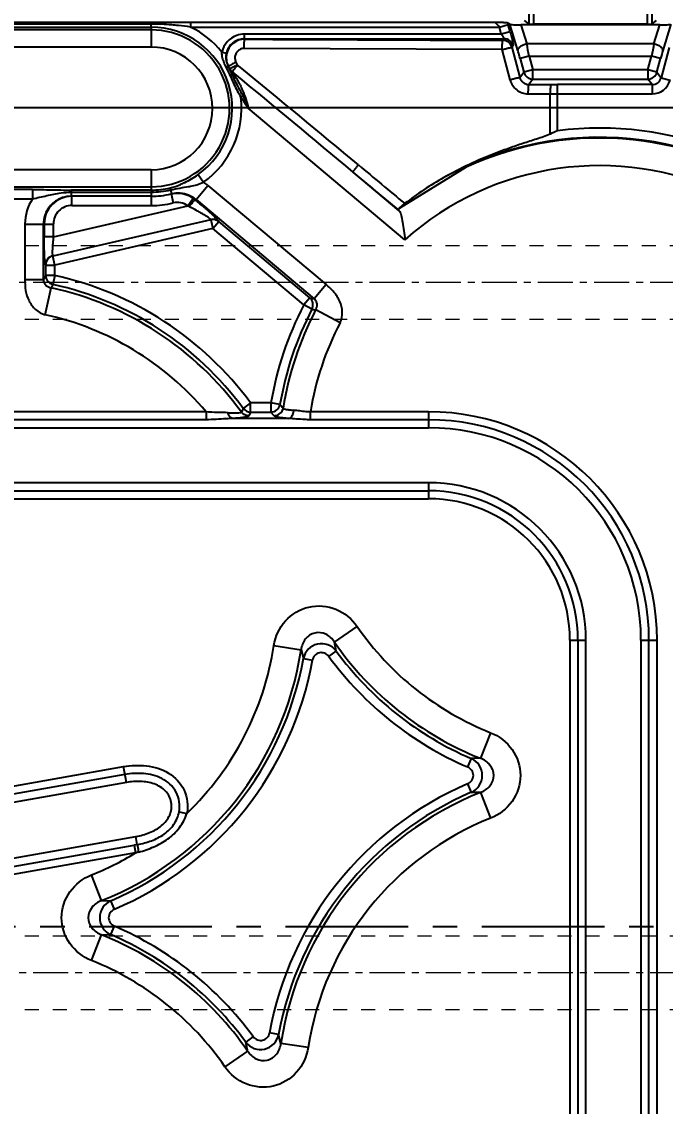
# Model space of a CAD drawing. Header units: millimetres. Extents: x 1727 to 4210, y -6182 to 759.
# Drawn here: x 2601 to 2670.9, y -2727.3 to -2609.5 of the extents above; entities that cross this region are included whole.
import ezdxf

# ---------------------------------------------------------------- set-up
doc = ezdxf.new("R2010")
doc.units = ezdxf.units.MM
doc.header["$LTSCALE"] = 16.335
doc.header["$PDMODE"] = 3
doc.header["$PDSIZE"] = 0.3125
doc.linetypes.add('CENTER', pattern=[0.6, 0.375, -0.075, 0.075, -0.075])
doc.linetypes.add('HIDDEN', pattern=[0.2, 0.1, -0.1])
doc.layers.get('0').update_dxf_attribs({"linetype": 'CONTINUOUS'})
doc.layers.get('Defpoints').update_dxf_attribs({"linetype": 'CONTINUOUS'})
doc.layers.add('cool', color=153, linetype='HIDDEN', lineweight=9)
doc.layers.add('dim', color=82, linetype='CONTINUOUS', lineweight=9)
doc.layers.add('DEFAULT_2', color=8, linetype='HIDDEN')
doc.styles.get("Standard").update_dxf_attribs({"font": 'txt', "width": 0.8})
doc.dimstyles.new('mold', dxfattribs={"dimtxt": 8, "dimasz": 5, "dimexe": 0, "dimexo": 0, "dimgap": 0, "dimtad": 1, "dimzin": 1, "dimtxsty": 'Standard', "dimcen": 0, "dimclrd": 4, "dimclre": 4, "dimclrt": 6, "dimazin": 0, "dimtfac": 1, "dimtofl": 0, "dimtmove": 0, "dimatfit": 3, "dimfxl": 0, "dimarcsym": 0})

# ---------------------------------------------------------------- blocks, each defined once
blk = doc.blocks.new('124')
at = {"layer": 'cool', "ltscale": 0.932966}
for p, q in [((10.14, -1344.71), (401.48, -1344.71)), ((10.14, -1352.71), (401.48, -1352.71))]:
    blk.add_line(p, q, dxfattribs=at)
at = {"layer": 'cool', "color": 1, "linetype": 'CENTER', "ltscale": 0.621977}
blk.add_line((-4.19, -1348.71), (415.81, -1348.71), dxfattribs=at)
blk = doc.blocks.new('*D566')
at = {"layer": 'Defpoints', "color": 0}
for p in [(2562.27, -2707.77), (2766.46, -2707.77), (2778.75, -2707.77)]:
    blk.add_point(p, dxfattribs=at)
at = {"layer": 'dim', "color": 4, "lineweight": -2}
blk.add_line((2766.46, -2707.77), (2789.42, -2707.77), dxfattribs=at)
at = {"layer": 'dim', "color": 6, "insert": (2784.08, -2704.85), "char_height": 5, "attachment_point": 5}
blk.add_mtext('0,00', dxfattribs=at)
blk = doc.blocks.new('*D567')
at = {"layer": 'Defpoints', "color": 0}
for p in [(2719.17, -2697.77), (2778.75, -2697.77), (2562.27, -2707.77)]:
    blk.add_point(p, dxfattribs=at)
at = {"layer": 'dim', "color": 4, "lineweight": -2}
blk.add_line((2719.17, -2697.77), (2792.08, -2697.77), dxfattribs=at)
at = {"layer": 'dim', "color": 6, "insert": (2785.42, -2694.85), "char_height": 5, "attachment_point": 5}
blk.add_mtext('10,00', dxfattribs=at)
blk = doc.blocks.new('*D568')
at = {"layer": 'Defpoints', "color": 0}
for p in [(2719.17, -2653.77), (2778.75, -2653.77), (2562.27, -2707.77)]:
    blk.add_point(p, dxfattribs=at)
at = {"layer": 'dim', "color": 4, "lineweight": -2}
blk.add_line((2719.17, -2653.77), (2794.08, -2653.77), dxfattribs=at)
at = {"layer": 'dim', "color": 6, "insert": (2786.42, -2650.85), "char_height": 5, "attachment_point": 5}
blk.add_mtext('54,00', dxfattribs=at)
blk = doc.blocks.new('*D569')
at = {"layer": 'Defpoints', "color": 0}
for p in [(2740.93, -2637.77), (2778.75, -2637.77), (2562.27, -2707.77)]:
    blk.add_point(p, dxfattribs=at)
at = {"layer": 'dim', "color": 4, "lineweight": -2}
blk.add_line((2740.93, -2637.77), (2793.42, -2637.77), dxfattribs=at)
at = {"layer": 'dim', "color": 6, "insert": (2786.08, -2634.85), "char_height": 5, "attachment_point": 5}
blk.add_mtext('70,00', dxfattribs=at)
blk = doc.blocks.new('*D570')
at = {"layer": 'Defpoints', "color": 0}
for p in [(2565.57, -2618.77), (2778.75, -2618.77), (2562.27, -2707.77)]:
    blk.add_point(p, dxfattribs=at)
at = {"layer": 'dim', "color": 4, "lineweight": -2}
blk.add_line((2565.57, -2618.77), (2794.08, -2618.77), dxfattribs=at)
at = {"layer": 'dim', "color": 6, "insert": (2786.42, -2615.85), "char_height": 5, "attachment_point": 5}
blk.add_mtext('89,00', dxfattribs=at)
blk = doc.blocks.new('*D571')
at = {"layer": 'Defpoints', "color": 0}
for p in [(2566.67, -2599.77), (2778.75, -2599.77), (2562.27, -2707.77)]:
    blk.add_point(p, dxfattribs=at)
at = {"layer": 'dim', "color": 4, "lineweight": -2}
blk.add_line((2566.67, -2599.77), (2796.08, -2599.77), dxfattribs=at)
at = {"layer": 'dim', "color": 6, "insert": (2787.42, -2596.85), "char_height": 5, "attachment_point": 5}
blk.add_mtext('108,00', dxfattribs=at)
blk = doc.blocks.new('*D572')
at = {"layer": 'Defpoints', "color": 0}
for p in [(2704.67, -2608.77), (2778.75, -2608.77), (2562.27, -2707.77)]:
    blk.add_point(p, dxfattribs=at)
at = {"layer": 'dim', "color": 4, "lineweight": -2}
blk.add_line((2704.67, -2608.77), (2794.08, -2608.77), dxfattribs=at)
at = {"layer": 'dim', "color": 6, "insert": (2786.42, -2605.85), "char_height": 5, "attachment_point": 5}
blk.add_mtext('99,00', dxfattribs=at)
blk = doc.blocks.new('*D573')
at = {"layer": 'Defpoints', "color": 0}
for p in [(2741.07, -2557.77), (2778.75, -2557.77), (2562.27, -2707.77)]:
    blk.add_point(p, dxfattribs=at)
at = {"layer": 'dim', "color": 4, "lineweight": -2}
blk.add_line((2741.07, -2557.77), (2796.08, -2557.77), dxfattribs=at)
at = {"layer": 'dim', "color": 6, "insert": (2787.42, -2554.85), "char_height": 5, "attachment_point": 5}
blk.add_mtext('150,00', dxfattribs=at)
blk = doc.blocks.new('*D574')
at = {"layer": 'Defpoints', "color": 0}
for p in [(2721.39, -2582.77), (2778.75, -2582.77), (2562.27, -2707.77)]:
    blk.add_point(p, dxfattribs=at)
at = {"layer": 'dim', "color": 4, "lineweight": -2}
blk.add_line((2721.39, -2582.77), (2796.75, -2582.77), dxfattribs=at)
at = {"layer": 'dim', "color": 6, "insert": (2787.75, -2579.85), "char_height": 5, "attachment_point": 5}
blk.add_mtext('125,00', dxfattribs=at)
blk = doc.blocks.new('*D577')
at = {"layer": 'Defpoints', "color": 0}
for p in [(2630.27, -2525.66), (2630.27, -2595.37), (2562.27, -2707.77)]:
    blk.add_point(p, dxfattribs=at)
at = {"layer": 'dim', "color": 4, "lineweight": -2}
blk.add_line((2630.27, -2595.37), (2630.27, -2510.32), dxfattribs=at)
at = {"layer": 'dim', "color": 6, "insert": (2627.36, -2517.99), "char_height": 5, "attachment_point": 5, "rotation": 90}
blk.add_mtext('68,00', dxfattribs=at)
blk = doc.blocks.new('*D578')
at = {"layer": 'Defpoints', "color": 0}
for p in [(2700.27, -2525.66), (2700.27, -2604.37), (2562.27, -2707.77)]:
    blk.add_point(p, dxfattribs=at)
at = {"layer": 'dim', "color": 4, "lineweight": -2}
blk.add_line((2700.27, -2604.37), (2700.27, -2507.66), dxfattribs=at)
at = {"layer": 'dim', "color": 6, "insert": (2697.36, -2516.66), "char_height": 5, "attachment_point": 5, "rotation": 90}
blk.add_mtext('138,00', dxfattribs=at)
blk = doc.blocks.new('*D579')
at = {"layer": 'Defpoints', "color": 0}
for p in [(2714.77, -2525.66), (2714.77, -2693.37), (2562.27, -2707.77)]:
    blk.add_point(p, dxfattribs=at)
at = {"layer": 'dim', "color": 4, "lineweight": -2}
blk.add_line((2714.77, -2693.37), (2714.77, -2506.99), dxfattribs=at)
at = {"layer": 'dim', "color": 6, "insert": (2711.86, -2516.32), "char_height": 5, "attachment_point": 5, "rotation": 90}
blk.add_mtext('152,50', dxfattribs=at)
blk = doc.blocks.new('*D580')
at = {"layer": 'Defpoints', "color": 0}
for p in [(2732.27, -2525.66), (2732.27, -2554.47), (2562.27, -2707.77)]:
    blk.add_point(p, dxfattribs=at)
at = {"layer": 'dim', "color": 4, "lineweight": -2}
blk.add_line((2732.27, -2554.47), (2732.27, -2508.32), dxfattribs=at)
at = {"layer": 'dim', "color": 6, "insert": (2729.36, -2516.99), "char_height": 5, "attachment_point": 5, "rotation": 90}
blk.add_mtext('170,00', dxfattribs=at)
blk = doc.blocks.new('*D581')
at = {"layer": 'Defpoints', "color": 0}
for p in [(2562.27, -2707.77), (2719.17, -2748.77), (2779.7, -2748.77)]:
    blk.add_point(p, dxfattribs=at)
at = {"layer": 'dim', "color": 4, "lineweight": -2}
blk.add_line((2719.17, -2748.77), (2793.7, -2748.77), dxfattribs=at)
at = {"layer": 'dim', "color": 6, "insert": (2786.7, -2745.85), "char_height": 5, "attachment_point": 5}
blk.add_mtext('41,00', dxfattribs=at)
blk = doc.blocks.new('*D582')
at = {"layer": 'Defpoints', "color": 0}
for p in [(2562.27, -2707.77), (2752.87, -2712.77), (2779.7, -2716.68)]:
    blk.add_point(p, dxfattribs=at)
at = {"layer": 'dim', "color": 4, "lineweight": -2}
for p, q in [((2752.87, -2712.77), (2771.7, -2712.77)), ((2771.7, -2712.77), (2775.7, -2716.68)), ((2775.7, -2716.68), (2791.04, -2716.68))]:
    blk.add_line(p, q, dxfattribs=at)
at = {"layer": 'dim', "color": 6, "insert": (2785.37, -2713.76), "char_height": 5, "attachment_point": 5}
blk.add_mtext('5,00', dxfattribs=at)
blk = doc.blocks.new('*D583')
at = {"layer": 'Defpoints', "color": 0}
for p in [(2562.27, -2707.77), (2740.71, -2767.77), (2779.7, -2767.77)]:
    blk.add_point(p, dxfattribs=at)
at = {"layer": 'dim', "color": 4, "lineweight": -2}
blk.add_line((2740.71, -2767.77), (2794.37, -2767.77), dxfattribs=at)
at = {"layer": 'dim', "color": 6, "insert": (2787.04, -2764.85), "char_height": 5, "attachment_point": 5}
blk.add_mtext('60,00', dxfattribs=at)
blk = doc.blocks.new('*D584')
at = {"layer": 'Defpoints', "color": 0}
for p in [(2562.27, -2707.77), (2593.67, -2796.77), (2779.7, -2796.77)]:
    blk.add_point(p, dxfattribs=at)
at = {"layer": 'dim', "color": 4, "lineweight": -2}
blk.add_line((2593.67, -2796.77), (2795.04, -2796.77), dxfattribs=at)
at = {"layer": 'dim', "color": 6, "insert": (2787.37, -2793.85), "char_height": 5, "attachment_point": 5}
blk.add_mtext('89,00', dxfattribs=at)
blk = doc.blocks.new('*D585')
at = {"layer": 'Defpoints', "color": 0}
for p in [(2562.27, -2707.77), (2708.38, -2822.77), (2779.7, -2822.77)]:
    blk.add_point(p, dxfattribs=at)
at = {"layer": 'dim', "color": 4, "lineweight": -2}
blk.add_line((2708.38, -2822.77), (2796.37, -2822.77), dxfattribs=at)
at = {"layer": 'dim', "color": 6, "insert": (2788.04, -2819.85), "char_height": 5, "attachment_point": 5}
blk.add_mtext('115,00', dxfattribs=at)
blk = doc.blocks.new('*D586')
at = {"layer": 'Defpoints', "color": 0}
for p in [(2562.27, -2707.77), (2704.17, -2783.77), (2779.7, -2783.77)]:
    blk.add_point(p, dxfattribs=at)
at = {"layer": 'dim', "color": 4, "lineweight": -2}
blk.add_line((2704.17, -2783.77), (2795.04, -2783.77), dxfattribs=at)
at = {"layer": 'dim', "color": 6, "insert": (2787.37, -2780.85), "char_height": 5, "attachment_point": 5}
blk.add_mtext('76,00', dxfattribs=at)
blk = doc.blocks.new('*D587')
at = {"layer": 'Defpoints', "color": 0}
for p in [(2562.27, -2707.77), (2741.07, -2857.77), (2779.7, -2857.77)]:
    blk.add_point(p, dxfattribs=at)
at = {"layer": 'dim', "color": 4, "lineweight": -2}
blk.add_line((2741.07, -2857.77), (2797.04, -2857.77), dxfattribs=at)
at = {"layer": 'dim', "color": 6, "insert": (2788.37, -2854.85), "char_height": 5, "attachment_point": 5}
blk.add_mtext('150,00', dxfattribs=at)
blk = doc.blocks.new('*D590')
at = {"layer": 'Defpoints', "color": 0}
for p in [(2562.27, -2707.77), (2637.27, -2801.17), (2637.27, -2889.02)]:
    blk.add_point(p, dxfattribs=at)
at = {"layer": 'dim', "color": 4, "lineweight": -2}
blk.add_line((2637.27, -2801.17), (2637.27, -2904.36), dxfattribs=at)
at = {"layer": 'dim', "color": 6, "insert": (2634.36, -2896.69), "char_height": 5, "attachment_point": 5, "rotation": 90}
blk.add_mtext('75,00', dxfattribs=at)
blk = doc.blocks.new('*D591')
at = {"layer": 'Defpoints', "color": 0}
for p in [(2562.27, -2707.77), (2699.77, -2788.17), (2699.77, -2889.02)]:
    blk.add_point(p, dxfattribs=at)
at = {"layer": 'dim', "color": 4, "lineweight": -2}
blk.add_line((2699.77, -2788.17), (2699.77, -2907.69), dxfattribs=at)
at = {"layer": 'dim', "color": 6, "insert": (2696.86, -2898.36), "char_height": 5, "attachment_point": 5, "rotation": 90}
blk.add_mtext('137,50', dxfattribs=at)
blk = doc.blocks.new('*D592')
at = {"layer": 'Defpoints', "color": 0}
for p in [(2562.27, -2707.77), (2714.77, -2753.17), (2714.77, -2889.02)]:
    blk.add_point(p, dxfattribs=at)
at = {"layer": 'dim', "color": 4, "lineweight": -2}
blk.add_line((2714.77, -2753.17), (2714.77, -2907.69), dxfattribs=at)
at = {"layer": 'dim', "color": 6, "insert": (2711.86, -2898.36), "char_height": 5, "attachment_point": 5, "rotation": 90}
blk.add_mtext('152,50', dxfattribs=at)
blk = doc.blocks.new('*D593')
at = {"layer": 'Defpoints', "color": 0}
for p in [(2562.27, -2707.77), (2732.27, -2861.43), (2732.27, -2889.02)]:
    blk.add_point(p, dxfattribs=at)
at = {"layer": 'dim', "color": 4, "lineweight": -2}
blk.add_line((2732.27, -2861.43), (2732.27, -2906.36), dxfattribs=at)
at = {"layer": 'dim', "color": 6, "insert": (2729.36, -2897.69), "char_height": 5, "attachment_point": 5, "rotation": 90}
blk.add_mtext('170,00', dxfattribs=at)

msp = doc.modelspace()

# ---------------------------------------------------------------- linework, layer by layer
at = {"color": 7, "linetype": 'Continuous'}
for p, q in [((2656.614, -2609.724), (2656.614, -2594.637)), ((2656.088, -2595.026), (2656.088, -2609.699)), ((2668.932, -2595.035), (2668.932, -2609.724)), ((2669.458, -2595.026), (2669.458, -2609.699)), ((2615.036, -2609.553), (2509.511, -2609.553)), ((2615.036, -2609.72), (2509.511, -2609.72)), ((2509.512, -2610.055), (2615.035, -2610.055)), ((2615.035, -2610.055), (2615.036, -2612.21)), ((2615.036, -2609.553), (2615.036, -2609.72)), ((2619.319, -2609.533), (2619.319, -2610.035)), ((2652.379, -2609.533), (2619.319, -2609.533)), ((2619.319, -2610.035), (2652.886, -2610.035)), ((2652.886, -2610.035), (2653.854, -2609.775)), ((2653.094, -2610.81), (2652.886, -2610.035)), ((2654.028, -2609.739), (2653.808, -2609.606)), ((2654.062, -2610.551), (2653.854, -2609.775)), ((2654.89, -2612.574), (2654.028, -2609.739)), ((2655.231, -2609.803), (2655.859, -2611.865)), ((2670.315, -2609.803), (2655.231, -2609.803)), ((2656.088, -2609.699), (2655.606, -2609.329)), ((2668.932, -2609.724), (2656.614, -2609.724)), ((2669.94, -2609.329), (2669.458, -2609.699)), ((2669.688, -2611.865), (2670.315, -2609.803)), ((2671.518, -2609.739), (2670.656, -2612.574)), ((2615.035, -2610.354), (2509.512, -2610.354)), ((2625.168, -2611.312), (2625.168, -2610.81)), ((2653.094, -2610.81), (2625.168, -2610.81)), ((2625.196, -2611.363), (2625.168, -2611.312)), ((2625.168, -2611.312), (2653.395, -2611.312)), ((2654.062, -2610.551), (2653.094, -2610.81)), ((2653.259, -2611.489), (2653.395, -2611.312)), ((2615.036, -2612.21), (2509.511, -2612.21)), ((2653.184, -2612.491), (2625.144, -2612.366)), ((2654.062, -2615.789), (2653.184, -2612.491)), ((2654.364, -2612.055), (2654.228, -2612.232)), ((2654.228, -2612.232), (2655.106, -2615.529)), ((2669.688, -2611.865), (2655.859, -2611.865)), ((2671.342, -2612.262), (2670.46, -2615.555)), ((2622.724, -2612.76), (2623.213, -2612.872)), ((2656.115, -2613.213), (2655.146, -2613.473)), ((2655.146, -2613.473), (2655.544, -2614.959)), ((2656.115, -2613.213), (2656.513, -2614.699)), ((2656.115, -2613.213), (2669.431, -2613.213)), ((2669.033, -2614.699), (2669.431, -2613.213)), ((2670.4, -2613.473), (2669.431, -2613.213)), ((2670.002, -2614.959), (2670.4, -2613.473)), ((2623.192, -2614.398), (2623.379, -2614.295)), ((2624.126, -2615.116), (2623.861, -2614.897)), ((2624.713, -2614.399), (2624.425, -2614.163)), ((2655.106, -2615.529), (2655.544, -2614.959)), ((2656.513, -2614.699), (2655.544, -2614.959)), ((2656.513, -2615.702), (2656.513, -2614.699)), ((2669.033, -2614.699), (2656.513, -2614.699)), ((2669.033, -2614.699), (2669.033, -2615.702)), ((2670.002, -2614.959), (2669.033, -2614.699)), ((2670.002, -2614.959), (2670.46, -2615.555)), ((2623.69, -2615.459), (2623.888, -2615.381)), ((2656.513, -2615.702), (2656.067, -2616.283)), ((2656.513, -2615.702), (2669.033, -2615.702)), ((2669.491, -2616.298), (2669.033, -2615.702)), ((2670.46, -2615.555), (2671.428, -2615.815)), ((2655.989, -2617.285), (2658.402, -2617.299)), ((2656.067, -2616.283), (2658.482, -2616.296)), ((2658.402, -2621.675), (2658.402, -2617.299)), ((2658.402, -2617.299), (2669.491, -2617.301)), ((2659.203, -2621.308), (2659.203, -2616.298)), ((2669.491, -2616.298), (2659.203, -2616.298)), ((2669.491, -2616.298), (2669.491, -2617.301)), ((2624.785, -2617.665), (2625.008, -2617.51)), ((2642.622, -2633.141), (2625.588, -2618.848)), ((2615.036, -2625.543), (2509.511, -2625.543)), ((2615.036, -2625.543), (2615.036, -2629.429)), ((2649.272, -2625.26), (2641.977, -2629.762)), ((2620.142, -2626.069), (2620.723, -2626.887)), ((2641.997, -2629.996), (2636.985, -2625.791)), ((2509.511, -2627.398), (2615.036, -2627.398)), ((2602.132, -2627.697), (2591.257, -2627.697)), ((2602.132, -2627.697), (2602.132, -2628.701)), ((2606.351, -2627.756), (2606.351, -2628.424)), ((2615.036, -2627.756), (2606.351, -2627.756)), ((2606.351, -2627.978), (2615.036, -2627.978)), ((2617.104, -2627.511), (2617.26, -2628.161)), ((2619.914, -2628.783), (2621.204, -2627.245)), ((2621.204, -2627.245), (2634.046, -2638.02)), ((2591.257, -2628.701), (2602.132, -2628.701)), ((2606.422, -2629.429), (2606.422, -2628.424)), ((2615.036, -2628.424), (2606.422, -2628.424)), ((2617.194, -2628.176), (2617.421, -2629.155)), ((2619.024, -2629.46), (2619.594, -2628.635)), ((2619.818, -2628.805), (2619.874, -2628.784)), ((2619.874, -2628.784), (2619.914, -2628.783)), ((2619.914, -2628.783), (2632.756, -2639.558)), ((2604.41, -2632.829), (2619.024, -2629.46)), ((2606.423, -2629.429), (2615.036, -2629.429)), ((2601.319, -2631.438), (2601.319, -2637.461)), ((2601.319, -2631.439), (2603.327, -2631.439)), ((2603.327, -2637.461), (2603.327, -2631.439)), ((2603.406, -2631.439), (2603.406, -2632.829)), ((2603.406, -2631.439), (2604.41, -2631.439)), ((2621.526, -2630.969), (2604.343, -2634.929)), ((2604.41, -2632.829), (2604.41, -2631.438)), ((2621.526, -2630.969), (2621.514, -2630.938)), ((2621.526, -2630.969), (2621.75, -2631.943)), ((2621.75, -2631.943), (2622.395, -2631.174)), ((2622.395, -2631.174), (2622.384, -2631.143)), ((2632.27, -2639.46), (2622.395, -2631.174)), ((2621.75, -2631.943), (2604.568, -2635.903)), ((2631.625, -2640.229), (2621.75, -2631.943)), ((2604.41, -2632.829), (2603.406, -2632.829)), ((2604.327, -2634.899), (2604.343, -2634.929)), ((2604.568, -2635.903), (2604.343, -2634.929)), ((2603.548, -2635.873), (2603.564, -2635.903)), ((2603.564, -2635.903), (2603.564, -2637.026)), ((2603.564, -2635.903), (2604.568, -2635.903)), ((2604.568, -2637.026), (2604.568, -2635.903)), ((2603.564, -2637.026), (2603.327, -2637.461)), ((2604.568, -2637.026), (2603.564, -2637.026)), ((2604.568, -2637.026), (2604.351, -2638.002)), ((2601.319, -2637.461), (2603.327, -2637.461)), ((2603.513, -2641.295), (2604.155, -2638.366)), ((2604.351, -2638.002), (2604.155, -2638.366)), ((2634.046, -2638.02), (2632.756, -2639.558)), ((2632.27, -2639.46), (2631.625, -2640.229)), ((2632.27, -2639.46), (2632.756, -2639.558)), ((2632.512, -2640.69), (2631.625, -2640.229)), ((2635.573, -2642.165), (2632.917, -2640.774)), ((2625.046, -2651.476), (2624.842, -2651.869)), ((2625.851, -2650.883), (2625.047, -2651.476)), ((2625.851, -2651.882), (2625.851, -2650.883)), ((2628.054, -2650.883), (2625.851, -2650.883)), ((2628.054, -2650.883), (2628.054, -2651.882)), ((2629.04, -2651.049), (2628.054, -2650.883)), ((2621.002, -2651.834), (2572.386, -2651.834)), ((2621.002, -2652.704), (2572.386, -2652.704)), ((2621.002, -2651.834), (2621.002, -2652.704)), ((2629.964, -2652.575), (2623.874, -2652.575)), ((2625.851, -2651.882), (2625.649, -2652.28)), ((2625.851, -2651.882), (2628.054, -2651.882)), ((2628.392, -2652.28), (2628.054, -2651.882)), ((2632.353, -2652.704), (2632.353, -2651.834)), ((2645.185, -2651.834), (2632.353, -2651.834)), ((2645.185, -2652.704), (2632.353, -2652.704)), ((2645.185, -2651.834), (2645.185, -2653.574)), ((2479.36, -2653.574), (2645.185, -2653.574)), ((2645.185, -2659.553), (2479.36, -2659.553)), ((2645.185, -2659.553), (2645.185, -2661.294)), ((2566.848, -2660.423), (2645.185, -2660.423)), ((2566.848, -2661.294), (2645.186, -2661.294)), ((2634.955, -2676.867), (2637.421, -2675.161)), ((2628.372, -2677.247), (2631.335, -2677.701)), ((2635.16, -2677.841), (2634.955, -2676.867)), ((2660.556, -2676.664), (2660.556, -2731.939)), ((2660.556, -2676.664), (2662.296, -2676.664)), ((2661.426, -2676.664), (2661.426, -2731.939)), ((2662.296, -2731.939), (2662.296, -2676.664)), ((2668.275, -2676.664), (2670.015, -2676.664)), ((2668.275, -2676.664), (2668.275, -2731.939)), ((2669.145, -2731.939), (2669.145, -2676.664)), ((2670.015, -2731.939), (2670.015, -2676.664)), ((2631.335, -2677.701), (2631.578, -2678.666)), ((2634.353, -2678.43), (2635.16, -2677.841)), ((2631.578, -2678.666), (2632.562, -2678.843)), ((2651.933, -2686.708), (2650.825, -2689.495)), ((2592.501, -2693.842), (2612.041, -2690.397)), ((2612.343, -2692.111), (2612.041, -2690.397)), ((2649.83, -2689.514), (2649.436, -2690.433)), ((2650.825, -2689.495), (2649.83, -2689.514)), ((2612.192, -2691.254), (2592.653, -2694.699)), ((2612.343, -2692.111), (2592.804, -2695.556)), ((2649.436, -2692.271), (2649.83, -2693.19)), ((2650.825, -2693.209), (2649.83, -2693.19)), ((2650.825, -2693.209), (2651.933, -2695.996)), ((2618.071, -2695.308), (2618.925, -2695.475)), ((2593.842, -2701.444), (2613.381, -2697.998)), ((2613.533, -2698.856), (2613.381, -2697.998)), ((2593.993, -2702.301), (2613.198, -2698.915)), ((2613.349, -2699.772), (2594.144, -2703.158)), ((2613.198, -2698.915), (2613.349, -2699.772)), ((2609.648, -2704.956), (2608.539, -2702.17)), ((2609.648, -2704.956), (2610.643, -2704.976)), ((2611.036, -2705.895), (2610.643, -2704.976)), ((2610.643, -2708.651), (2611.036, -2707.732)), ((2608.539, -2711.457), (2609.648, -2708.671)), ((2609.648, -2708.671), (2610.643, -2708.651)), ((2626.12, -2719.735), (2625.313, -2720.325)), ((2628.894, -2719.499), (2627.911, -2719.322)), ((2629.137, -2720.465), (2628.894, -2719.499)), ((2632.101, -2720.919), (2629.137, -2720.465)), ((2625.517, -2721.299), (2623.051, -2723.005))]:
    msp.add_line(p, q, dxfattribs=at)
at = {"color": 1, "linetype": 'CENTER', "ltscale": 2.176921}
msp.add_line((2352.273, -2707.769), (2772.273, -2707.769), dxfattribs=at)
at = {"color": 7, "linetype": 'Continuous'}
for centre, radius, start, end in [((2615.036, -2618.876), 8.821, 305.37005, 90.00715), ((2614.347, -2645.489), 35.801, 82.01614, 84.12275), ((2615.036, -2618.876), 9.825, 38.50277, 64.14985), ((2631.6, -2615.738), 23.039, 14.99961, 15.43485), ((2615.036, -2618.876), 8.522, 270, 90.00715), ((2625.168, -2613.317), 2.507, 109.23877, 167.05288), ((2625.192, -2613.369), 2.005, 109.70532, 188.64978), ((2653.255, -2612.497), 1.008, 15.22947, 89.77053), ((2653.391, -2612.32), 1.008, 15.24139, 89.75865), ((2615.036, -2618.876), 6.666, 270, 90), ((2595.622, -2624.01), 61.449, 10.11953, 11.39928), ((2729.798, -2623.986), 61.32, 168.59938, 169.88181), ((2697.025, -2620.576), 27.556, 163.11861, 165.06215), ((2625.204, -2613.332), 2.044, 166.97474, 181.11597), ((2625.111, -2613.335), 1.95, 181.07772, 194.48993), ((2625.159, -2613.319), 2.001, 194.60406, 206.31673), ((2615.036, -2618.876), 9.305, 21.54351, 28.76897), ((2615.036, -2618.876), 9.547, 21.54351, 28.45), ((2624.136, -2614.332), 0.624, 206.56495, 218.79029), ((2613.024, -2622.164), 13.048, 32.4241, 33.84453), ((2642.127, -2628.607), 22.848, 140.78654, 141.78427), ((2615.003, -2618.891), 10.542, 26.64862, 28.57027), ((1566.997, -3907.349), 1670.474, 50.142624, 50.714608), ((2656.517, -2614.694), 1.008, 195.22948, 269.77052), ((2669.029, -2614.694), 1.008, 270.22947, 344.77053), ((2612.102, -2622.757), 14.144, 30.90732, 32.45078), ((1021.751, -4558.332), 2518.67, 50.110827, 50.491018), ((2613.251, -2622.072), 12.807, 28.94751, 30.9188), ((2613.871, -2621.727), 12.097, 26.5229, 28.93635), ((2669.492, -2615.296), 2.004, 269.98167, 345.01778), ((2659.203, -2487.311), 128.988, 269.67994, 270.00019), ((2615.036, -2618.876), 9.825, 305.37064, 7.08345), ((2663.778, -2656.931), 34.916, 341.0165, 119.00234), ((2663.778, -2656.931), 34.835, 290.85165, 114.60938), ((2683.147, -2674.699), 58.514, 114.15434, 115.01694), ((2663.778, -2656.931), 35.915, 341.01334, 97.31833), ((2663.778, -2656.931), 31.836, 290.85169, 131.64665), ((2664.098, -2657.034), 35.162, 119.37633, 127.71177), ((2606.401, -2579.379), 48.377, 268.97087, 269.94113), ((2615.036, -2618.876), 8.88, 270, 283.47268), ((2615.036, -2618.876), 9.101, 270, 283.4728), ((2617.362, -2617.03), 10.493, 279.60239, 280.6664), ((2617.978, -2631.089), 5.019, 49.99275, 56.84489), ((2606.339, -2631.439), 5.019, 146.94106, 179.99689), ((2606.422, -2631.44), 3.017, 90.05503, 179.92738), ((2615.036, -2618.876), 9.547, 270, 283.06691), ((2615.036, -2618.876), 10.553, 270, 283.06545), ((2617.904, -2631.077), 2.97, 49.88462, 103.01993), ((2617.878, -2631.118), 2.015, 55.35221, 103.09557), ((2617.943, -2631.226), 3.146, 68.23599, 85.37046), ((2566.851, -2691.692), 82.221, 48.93221, 49.89388), ((2606.421, -2631.44), 2.011, 89.92892, 179.943), ((2618.387, -2630.951), 1.621, 61.44107, 66.8721), ((2621.754, -2631.948), 1.005, 50.33509, 103.11776), ((2596.694, -2672.392), 36.232, 36.41757, 77.44938), ((2596.694, -2672.392), 34.835, 36.09688, 77.63273), ((2596.694, -2672.392), 35.233, 36.41757, 77.44938), ((2663.778, -2656.931), 36.232, 152.55062, 170.39064), ((2663.778, -2656.931), 35.233, 152.55062, 170.39064), ((2663.778, -2656.931), 34.835, 152.36727, 170.92794), ((2596.694, -2672.392), 31.836, 40.22306, 77.62402), ((2663.778, -2656.931), 31.836, 152.36295, 170.78702), ((2625.857, -2650.871), 1.011, 216.73944, 269.66776), ((2628.043, -2650.87), 1.012, 270.61487, 349.78796), ((2811.345, -2492.23), 241.783, 221.06136, 221.18366), ((2645.185, -2676.664), 24.83, 0, 90), ((2645.185, -2676.664), 23.96, 0, 90), ((2645.185, -2676.664), 23.089, 0, 90), ((2645.185, -2676.664), 17.111, 0, 90), ((2645.185, -2676.664), 16.24, 0, 90), ((2645.185, -2676.664), 15.37, 0, 89.99975), ((2663.778, -2656.931), 32.047, 214.67061, 248.30837), ((2596.694, -2672.392), 32.047, 313.92283, 351.28734), ((2633.552, -2679.046), 2.01, 36.85438, 169.10449), ((2663.778, -2656.931), 35.046, 214.6707, 248.30827), ((2596.694, -2672.392), 35.046, 291.69173, 351.28725), ((2663.778, -2656.931), 36.443, 216.15371, 246.82527), ((2663.778, -2656.931), 35.444, 216.15372, 246.82525), ((2596.694, -2672.392), 35.444, 293.17475, 349.80423), ((2596.694, -2672.392), 36.443, 293.17473, 349.80424), ((2649.016, -2691.352), 2.01, 293.87541, 66.12552), ((2663.778, -2725.773), 36.443, 113.17473, 169.80425), ((2663.778, -2725.773), 35.444, 113.17475, 169.80434), ((2663.778, -2725.773), 35.046, 111.69173, 171.28737), ((2663.778, -2725.773), 34.835, 241.53828, 69.14835), ((2663.778, -2725.773), 32.047, 111.69163, 171.28733), ((2663.778, -2725.773), 31.836, 249.59286, 69.1483), ((2596.694, -2672.392), 32.047, 291.69163, 301.31208), ((2630.412, -2796.518), 99.11, 99.80601, 100.0024), ((2636.113, -2784.691), 87.917, 104.79152, 105.00607), ((2611.456, -2706.814), 2.01, 113.87541, 246.12552), ((2596.694, -2741.235), 36.443, 36.1537, 66.82527), ((2596.694, -2741.235), 35.046, 34.67058, 68.30827), ((2596.694, -2741.235), 35.444, 36.1536, 66.82525), ((2596.694, -2741.235), 32.047, 34.67062, 68.30837), ((2663.778, -2725.773), 35.915, 263.99231, 18.9863), ((2663.778, -2725.773), 34.916, 263.99549, 18.98515), ((2626.921, -2719.119), 2.01, 216.85537, 349.10504)]:
    msp.add_arc(centre, radius, start, end, dxfattribs=at)
for centre, major_axis, ratio, start_param, end_param in [((2655.076, -2609.743), (1.053, -0.009), 0.0567968, -3.0463879, -1.4224933), ((2656.607, -2609.697), (0.52, 0), 0.0506127, -3.0756346, -1.5571982), ((2670.47, -2609.743), (1.053, 0.009), 0.0567968, -1.7190994, -0.0952047)]:
    msp.add_ellipse(centre, major_axis=major_axis, ratio=ratio, start_param=start_param, end_param=end_param, dxfattribs=at)
for points, knots in [([(2615.033, -2610.055), (2615.033, -2610.045), (2615.043, -2609.934), (2615.036, -2609.822), (2615.036, -2609.72)], [0, 0, 0, 0, 0.0892833, 1, 1, 1, 1]), ([(2619.319, -2609.533), (2618.249, -2609.533), (2616.822, -2609.548), (2615.394, -2609.553), (2615.036, -2609.553)], [0, 0, 0, 0, 0.7492362, 1, 1, 1, 1]), ([(2618.013, -2609.876), (2617.77, -2609.851), (2616.78, -2609.761), (2615.785, -2609.72), (2615.036, -2609.72)], [0, 0, 0, 0, 0.245963, 1, 1, 1, 1]), ([(2653.808, -2609.606), (2653.792, -2609.596), (2653.732, -2609.591), (2653.622, -2609.577), (2653.464, -2609.569), (2653.198, -2609.556), (2652.832, -2609.546), (2652.532, -2609.538), (2652.379, -2609.533)], [0, 0, 0, 0, 0.0401031, 0.1211673, 0.2346951, 0.3708632, 0.6795096, 1, 1, 1, 1]), ([(2652.886, -2610.035), (2652.836, -2609.972), (2652.738, -2609.857), (2652.595, -2609.703), (2652.479, -2609.599), (2652.41, -2609.539), (2652.379, -2609.533)], [0, 0, 0, 0, 0.333771, 0.6360973, 0.8698568, 1, 1, 1, 1]), ([(2668.932, -2609.724), (2668.995, -2609.724), (2669.114, -2609.722), (2669.274, -2609.72), (2669.382, -2609.706), (2669.444, -2609.709), (2669.458, -2609.699)], [0, 0, 0, 0, 0.3615145, 0.6771246, 0.9012312, 1, 1, 1, 1]), ([(2625.144, -2612.366), (2625.144, -2612.247), (2625.148, -2612.019), (2625.156, -2611.748), (2625.168, -2611.565), (2625.175, -2611.468), (2625.186, -2611.405), (2625.19, -2611.372), (2625.196, -2611.364)], [0, 0, 0, 0, 0.3541902, 0.6805085, 0.8076417, 0.9043637, 0.968945, 1, 1, 1, 1]), ([(2625.196, -2611.363), (2627.536, -2611.372), (2636.891, -2611.408), (2646.245, -2611.452), (2653.259, -2611.489)], [0, 0, 0, 0, 0.2501391, 1, 1, 1, 1]), ([(2653.395, -2611.312), (2653.411, -2611.305), (2653.378, -2611.22), (2653.329, -2611.136), (2653.223, -2610.975), (2653.141, -2610.869), (2653.094, -2610.81)], [0, 0, 0, 0, 0.0869785, 0.3043211, 0.6215417, 1, 1, 1, 1]), ([(2653.184, -2612.491), (2653.184, -2612.372), (2653.189, -2612.144), (2653.201, -2611.872), (2653.218, -2611.689), (2653.229, -2611.592), (2653.243, -2611.53), (2653.251, -2611.496), (2653.259, -2611.489)], [0, 0, 0, 0, 0.3542947, 0.6799945, 0.8066894, 0.9031128, 0.9678123, 1, 1, 1, 1]), ([(2654.062, -2610.551), (2654.111, -2610.731), (2654.197, -2611.07), (2654.289, -2611.474), (2654.34, -2611.745), (2654.365, -2611.893), (2654.37, -2611.988), (2654.373, -2612.042), (2654.364, -2612.055)], [0, 0, 0, 0, 0.3643992, 0.6813425, 0.8070537, 0.9042567, 0.9690154, 1, 1, 1, 1]), ([(2653.184, -2612.491), (2653.309, -2612.458), (2653.545, -2612.396), (2653.859, -2612.312), (2654.081, -2612.266), (2654.193, -2612.231), (2654.228, -2612.232)], [0, 0, 0, 0, 0.3623023, 0.6796518, 0.9035809, 1, 1, 1, 1]), ([(2655.859, -2611.865), (2655.728, -2611.897), (2655.482, -2611.979), (2655.17, -2612.152), (2654.952, -2612.341), (2654.882, -2612.507), (2654.89, -2612.574)], [0, 0, 0, 0, 0.319523, 0.6107641, 0.8402539, 1, 1, 1, 1]), ([(2655.146, -2613.473), (2655.126, -2613.395), (2655.044, -2613.095), (2654.957, -2612.795), (2654.89, -2612.574)], [0, 0, 0, 0, 0.2579412, 1, 1, 1, 1]), ([(2670.656, -2612.574), (2670.664, -2612.507), (2670.595, -2612.341), (2670.377, -2612.152), (2670.065, -2611.979), (2669.819, -2611.897), (2669.688, -2611.865)], [0, 0, 0, 0, 0.1596279, 0.3889057, 0.6802914, 1, 1, 1, 1]), ([(2622.772, -2613.286), (2622.763, -2613.242), (2622.734, -2613.068), (2622.721, -2612.891), (2622.724, -2612.76)], [0, 0, 0, 0, 0.2564168, 1, 1, 1, 1]), ([(2623.675, -2614.175), (2623.639, -2614.196), (2623.58, -2614.232), (2623.494, -2614.278), (2623.463, -2614.308), (2623.427, -2614.322), (2623.43, -2614.328)], [0, 0, 0, 0, 0.4308748, 0.7433895, 0.9340187, 1, 1, 1, 1]), ([(2624.425, -2614.162), (2624.245, -2614.252), (2623.969, -2614.397), (2623.688, -2614.537), (2623.594, -2614.598)], [0, 0, 0, 0, 0.6419652, 1, 1, 1, 1]), ([(2624.262, -2613.849), (2624.211, -2613.877), (2624.014, -2613.984), (2623.819, -2614.093), (2623.675, -2614.175)], [0, 0, 0, 0, 0.260862, 1, 1, 1, 1]), ([(2623.861, -2614.897), (2623.874, -2614.875), (2623.975, -2614.73), (2624.083, -2614.591), (2624.176, -2614.473)], [0, 0, 0, 0, 0.1462817, 1, 1, 1, 1]), ([(2623.916, -2615.37), (2624.06, -2615.734), (2624.401, -2616.462), (2624.831, -2617.14), (2625.008, -2617.51)], [0, 0, 0, 0, 0.488274, 1, 1, 1, 1]), ([(2655.106, -2615.529), (2655.073, -2615.529), (2654.961, -2615.564), (2654.734, -2615.61), (2654.419, -2615.695), (2654.183, -2615.756), (2654.062, -2615.789)], [0, 0, 0, 0, 0.0943675, 0.320385, 0.649451, 1, 1, 1, 1]), ([(2654.062, -2615.789), (2654.172, -2616.204), (2654.678, -2616.983), (2655.559, -2617.283), (2655.988, -2617.285)], [0, 0, 0, 0, 0.5004499, 1, 1, 1, 1]), ([(2655.106, -2615.529), (2655.161, -2615.737), (2655.421, -2616.118), (2655.853, -2616.281), (2656.067, -2616.283)], [0, 0, 0, 0, 0.5012031, 1, 1, 1, 1]), ([(2669.491, -2616.298), (2669.705, -2616.299), (2670.141, -2616.142), (2670.405, -2615.762), (2670.46, -2615.555)], [0, 0, 0, 0, 0.4999527, 1, 1, 1, 1]), ([(2624.031, -2616.25), (2624.145, -2616.491), (2624.4, -2616.961), (2624.654, -2617.431), (2624.785, -2617.665)], [0, 0, 0, 0, 0.4992362, 1, 1, 1, 1]), ([(2624.695, -2616.325), (2624.793, -2616.521), (2625.169, -2617.332), (2625.452, -2618.188), (2625.588, -2618.848)], [0, 0, 0, 0, 0.2459061, 1, 1, 1, 1]), ([(2656.067, -2616.283), (2656.059, -2616.29), (2656.05, -2616.323), (2656.036, -2616.384), (2656.024, -2616.48), (2656.007, -2616.663), (2655.994, -2616.935), (2655.989, -2617.165), (2655.989, -2617.285)], [0, 0, 0, 0, 0.0316996, 0.0952361, 0.1903507, 0.3160984, 0.642254, 1, 1, 1, 1]), ([(2658.482, -2616.296), (2658.474, -2616.304), (2658.464, -2616.338), (2658.45, -2616.401), (2658.438, -2616.498), (2658.421, -2616.677), (2658.407, -2616.947), (2658.403, -2617.176), (2658.402, -2617.299)], [0, 0, 0, 0, 0.0337732, 0.0994494, 0.1960706, 0.3203816, 0.6349656, 1, 1, 1, 1]), ([(2658.402, -2621.675), (2658.166, -2621.784), (2657.676, -2621.963), (2656.688, -2622.293), (2655.448, -2622.689), (2653.969, -2623.191), (2652.014, -2623.913), (2649.614, -2624.93), (2647.758, -2625.882), (2646.849, -2626.393)], [0, 0, 0, 0, 0.062479, 0.124957, 0.2499282, 0.374911, 0.4999089, 0.7499208, 1, 1, 1, 1]), ([(2636.985, -2625.791), (2636.985, -2625.782), (2637.003, -2625.756), (2637.031, -2625.706), (2637.085, -2625.632), (2637.19, -2625.49), (2637.353, -2625.284), (2637.494, -2625.112), (2637.568, -2625.022)], [0, 0, 0, 0, 0.0282096, 0.0900592, 0.1845906, 0.3104699, 0.6382642, 1, 1, 1, 1]), ([(2618.234, -2627.138), (2618.389, -2627.072), (2619.053, -2626.768), (2619.684, -2626.394), (2620.142, -2626.069)], [0, 0, 0, 0, 0.2306578, 1, 1, 1, 1]), ([(2602.132, -2627.697), (2602.438, -2627.697), (2603.571, -2627.703), (2604.704, -2627.734), (2605.532, -2627.748)], [0, 0, 0, 0, 0.2697562, 1, 1, 1, 1]), ([(2619.304, -2627.342), (2619.545, -2627.296), (2620.031, -2627.181), (2620.494, -2626.994), (2620.723, -2626.887)], [0, 0, 0, 0, 0.492759, 1, 1, 1, 1]), ([(2602.132, -2628.701), (2602.655, -2628.594), (2603.687, -2628.36), (2604.72, -2628.119), (2605.241, -2628.055)], [0, 0, 0, 0, 0.5043197, 1, 1, 1, 1]), ([(2605.416, -2628.575), (2604.969, -2628.721), (2604.128, -2629.223), (2603.623, -2630.063), (2603.477, -2630.509)], [0, 0, 0, 0, 0.5001858, 1, 1, 1, 1]), ([(2619.162, -2629.527), (2619.284, -2629.382), (2619.488, -2629.149), (2619.693, -2628.916), (2619.781, -2628.834)], [0, 0, 0, 0, 0.612726, 1, 1, 1, 1]), ([(2619.781, -2628.834), (2619.785, -2628.83), (2619.797, -2628.82), (2619.808, -2628.808), (2619.818, -2628.805)], [0, 0, 0, 0, 0.379489, 1, 1, 1, 1]), ([(2621.514, -2630.938), (2621.5, -2630.907), (2621.406, -2630.848), (2621.248, -2630.73), (2620.999, -2630.578), (2620.696, -2630.393), (2620.348, -2630.19), (2619.834, -2629.897), (2619.434, -2629.676), (2619.162, -2629.527)], [0, 0, 0, 0, 0.0367457, 0.1130325, 0.2211684, 0.3530588, 0.5012526, 0.6611068, 1, 1, 1, 1]), ([(2620.866, -2629.703), (2621.055, -2629.869), (2621.405, -2630.177), (2621.814, -2630.55), (2622.083, -2630.807), (2622.229, -2630.952), (2622.324, -2631.059), (2622.374, -2631.118), (2622.384, -2631.143)], [0, 0, 0, 0, 0.3601398, 0.6679535, 0.7929311, 0.8924039, 0.9623641, 1, 1, 1, 1]), ([(2641.977, -2629.762), (2641.964, -2629.777), (2641.929, -2629.816), (2641.905, -2629.888), (2641.927, -2629.916)], [0, 0, 0, 0, 0.3592394, 1, 1, 1, 1]), ([(2641.997, -2629.996), (2641.99, -2629.989), (2641.966, -2629.963), (2641.943, -2629.936), (2641.927, -2629.916)], [0, 0, 0, 0, 0.2815678, 1, 1, 1, 1]), ([(2642.59, -2629.217), (2642.526, -2629.267), (2642.313, -2629.438), (2642.104, -2629.618), (2641.977, -2629.762)], [0, 0, 0, 0, 0.2961298, 1, 1, 1, 1]), ([(2641.997, -2629.996), (2642.047, -2630.051), (2642.128, -2630.211), (2642.256, -2630.628), (2642.374, -2631.292), (2642.498, -2632.182), (2642.579, -2632.815), (2642.622, -2633.141)], [0, 0, 0, 0, 0.0689248, 0.1627522, 0.4065868, 0.694283, 1, 1, 1, 1]), ([(2621.514, -2630.938), (2621.585, -2630.921), (2621.887, -2630.891), (2622.206, -2630.995), (2622.384, -2631.143)], [0, 0, 0, 0, 0.2390156, 1, 1, 1, 1]), ([(2603.548, -2635.873), (2603.53, -2635.841), (2603.514, -2635.733), (2603.486, -2635.53), (2603.465, -2635.232), (2603.435, -2634.686), (2603.412, -2633.876), (2603.406, -2633.193), (2603.406, -2632.829)], [0, 0, 0, 0, 0.0358397, 0.1043058, 0.2032957, 0.328943, 0.641783, 1, 1, 1, 1]), ([(2604.41, -2632.829), (2604.383, -2633.077), (2604.34, -2633.541), (2604.302, -2634.093), (2604.292, -2634.464), (2604.292, -2634.667), (2604.303, -2634.803), (2604.312, -2634.879), (2604.327, -2634.899)], [0, 0, 0, 0, 0.3601011, 0.6731588, 0.7979557, 0.8960572, 0.9642492, 1, 1, 1, 1]), ([(2604.327, -2634.899), (2604.116, -2634.948), (2603.709, -2635.197), (2603.549, -2635.65), (2603.548, -2635.873)], [0, 0, 0, 0, 0.4928871, 1, 1, 1, 1]), ([(2604.343, -2634.929), (2604.129, -2634.979), (2603.722, -2635.231), (2603.565, -2635.684), (2603.564, -2635.903)], [0, 0, 0, 0, 0.5006545, 1, 1, 1, 1]), ([(2603.564, -2637.026), (2603.565, -2637.247), (2603.724, -2637.702), (2604.134, -2637.953), (2604.351, -2638.002)], [0, 0, 0, 0, 0.4993344, 1, 1, 1, 1]), ([(2601.319, -2637.461), (2601.319, -2637.859), (2601.341, -2638.659), (2601.705, -2639.813), (2602.411, -2640.796), (2603.133, -2641.212), (2603.518, -2641.296)], [0, 0, 0, 0, 0.2509142, 0.5013697, 0.7513913, 1, 1, 1, 1]), ([(2603.327, -2637.461), (2603.325, -2637.589), (2603.376, -2637.832), (2603.646, -2638.197), (2603.957, -2638.324), (2604.155, -2638.366)], [0, 0, 0, 0, 0.2885874, 0.5412639, 1, 1, 1, 1]), ([(2635.574, -2642.163), (2635.757, -2641.814), (2635.898, -2640.994), (2635.599, -2639.825), (2634.948, -2638.806), (2634.351, -2638.276), (2634.046, -2638.02)], [0, 0, 0, 0, 0.2486153, 0.4986324, 0.7490928, 1, 1, 1, 1]), ([(2632.513, -2640.689), (2632.614, -2640.492), (2632.685, -2640.016), (2632.438, -2639.603), (2632.27, -2639.46)], [0, 0, 0, 0, 0.5006619, 1, 1, 1, 1]), ([(2632.917, -2640.774), (2633.012, -2640.596), (2633.114, -2640.276), (2633.009, -2639.835), (2632.855, -2639.639), (2632.756, -2639.558)], [0, 0, 0, 0, 0.4587361, 0.7114126, 1, 1, 1, 1]), ([(2628.392, -2652.28), (2628.622, -2652.278), (2629.095, -2652.105), (2629.341, -2651.665), (2629.379, -2651.438)], [0, 0, 0, 0, 0.500007, 1, 1, 1, 1]), ([(2629.379, -2651.438), (2629.405, -2651.478), (2629.537, -2651.534), (2629.775, -2651.593), (2630.133, -2651.641), (2630.404, -2651.661), (2630.556, -2651.669)], [0, 0, 0, 0, 0.1170363, 0.325856, 0.6230565, 1, 1, 1, 1]), ([(2623.398, -2651.94), (2623.013, -2651.915), (2622.212, -2651.95), (2621.412, -2651.893), (2621.002, -2651.834)], [0, 0, 0, 0, 0.4831551, 1, 1, 1, 1]), ([(2623.874, -2652.575), (2623.646, -2652.582), (2622.689, -2652.632), (2621.732, -2652.704), (2621.002, -2652.704)], [0, 0, 0, 0, 0.2382226, 1, 1, 1, 1]), ([(2623.398, -2651.94), (2623.585, -2651.952), (2623.923, -2651.969), (2624.361, -2651.972), (2624.648, -2651.95), (2624.79, -2651.914), (2624.835, -2651.886), (2624.841, -2651.869)], [0, 0, 0, 0, 0.3840039, 0.6929675, 0.9018125, 0.9641817, 1, 1, 1, 1]), ([(2623.874, -2652.575), (2623.823, -2652.566), (2623.68, -2652.498), (2623.507, -2652.272), (2623.428, -2652.06), (2623.398, -2651.94)], [0, 0, 0, 0, 0.1881682, 0.5531501, 1, 1, 1, 1]), ([(2625.649, -2652.28), (2625.639, -2652.301), (2625.582, -2652.336), (2625.406, -2652.4), (2625.054, -2652.464), (2624.517, -2652.528), (2624.103, -2652.56), (2623.874, -2652.575)], [0, 0, 0, 0, 0.037855, 0.1025965, 0.3144385, 0.6218357, 1, 1, 1, 1]), ([(2625.649, -2652.28), (2625.417, -2652.279), (2625.101, -2652.152), (2624.886, -2651.93), (2624.841, -2651.869)], [0, 0, 0, 0, 0.7539558, 1, 1, 1, 1]), ([(2629.964, -2652.575), (2629.76, -2652.559), (2629.398, -2652.525), (2628.922, -2652.46), (2628.605, -2652.386), (2628.431, -2652.326), (2628.392, -2652.28)], [0, 0, 0, 0, 0.3796108, 0.6796888, 0.8877993, 1, 1, 1, 1]), ([(2629.964, -2652.575), (2630.036, -2652.565), (2630.238, -2652.465), (2630.462, -2652.138), (2630.539, -2651.834), (2630.556, -2651.669)], [0, 0, 0, 0, 0.1909876, 0.5646271, 1, 1, 1, 1]), ([(2632.353, -2652.704), (2632.143, -2652.704), (2631.346, -2652.681), (2630.551, -2652.598), (2629.964, -2652.575)], [0, 0, 0, 0, 0.2624855, 1, 1, 1, 1]), ([(2632.353, -2651.834), (2632.192, -2651.838), (2631.798, -2651.84), (2631.202, -2651.746), (2630.764, -2651.693), (2630.556, -2651.669)], [0, 0, 0, 0, 0.2667778, 0.6519779, 1, 1, 1, 1]), ([(2628.372, -2677.247), (2628.521, -2676.271), (2629.395, -2674.357), (2632.099, -2672.744), (2635.237, -2673.01), (2636.86, -2674.349), (2637.421, -2675.161)], [0, 0, 0, 0, 0.2502428, 0.5000343, 0.7498084, 1, 1, 1, 1]), ([(2634.955, -2676.867), (2634.728, -2676.511), (2634.097, -2675.909), (2632.787, -2675.73), (2631.688, -2676.464), (2631.385, -2677.282), (2631.335, -2677.701)], [0, 0, 0, 0, 0.2566754, 0.5000065, 0.7433363, 1, 1, 1, 1]), ([(2634.353, -2678.431), (2634.238, -2678.274), (2633.911, -2678.031), (2633.304, -2677.971), (2632.785, -2678.291), (2632.596, -2678.652), (2632.562, -2678.843)], [0, 0, 0, 0, 0.2523574, 0.5000555, 0.7477338, 1, 1, 1, 1]), ([(2651.933, -2686.708), (2652.851, -2687.073), (2654.52, -2688.355), (2655.484, -2691.352), (2654.519, -2694.35), (2652.85, -2695.631), (2651.933, -2695.996)], [0, 0, 0, 0, 0.2502428, 0.5000343, 0.7498084, 1, 1, 1, 1]), ([(2612.041, -2690.397), (2612.856, -2690.253), (2614.541, -2690.17), (2617.021, -2690.894), (2618.871, -2692.83), (2619.087, -2694.645), (2618.925, -2695.475)], [0, 0, 0, 0, 0.2468405, 0.4962617, 0.747906, 1, 1, 1, 1]), ([(2649.436, -2692.271), (2649.615, -2692.195), (2649.925, -2691.93), (2650.12, -2691.352), (2649.925, -2690.774), (2649.615, -2690.51), (2649.436, -2690.433)], [0, 0, 0, 0, 0.2523574, 0.5000555, 0.7477338, 1, 1, 1, 1]), ([(2650.825, -2693.209), (2651.222, -2693.067), (2651.951, -2692.588), (2652.42, -2691.352), (2651.951, -2690.116), (2651.222, -2689.637), (2650.825, -2689.495)], [0, 0, 0, 0, 0.2566754, 0.5000065, 0.7433363, 1, 1, 1, 1]), ([(2618.071, -2695.308), (2618.21, -2694.597), (2617.973, -2693.031), (2616.28, -2691.531), (2614.217, -2691.054), (2612.85, -2691.138), (2612.192, -2691.254)], [0, 0, 0, 0, 0.2593231, 0.5150241, 0.7610163, 1, 1, 1, 1]), ([(2613.381, -2697.998), (2613.889, -2697.909), (2614.879, -2697.631), (2616.208, -2696.893), (2617.168, -2695.739), (2617.375, -2694.259), (2616.674, -2692.938), (2615.377, -2692.183), (2613.876, -2691.944), (2612.851, -2692.021), (2612.343, -2692.111)], [0, 0, 0, 0, 0.1313059, 0.2597053, 0.3822451, 0.4999847, 0.6177855, 0.7403182, 0.8686968, 1, 1, 1, 1]), ([(2613.533, -2698.856), (2614.058, -2698.765), (2615.082, -2698.504), (2616.481, -2697.802), (2617.585, -2696.733), (2617.977, -2695.789), (2618.071, -2695.308)], [0, 0, 0, 0, 0.2616087, 0.5151542, 0.7597603, 1, 1, 1, 1]), ([(2613.667, -2699.687), (2614.236, -2699.551), (2615.344, -2699.155), (2616.897, -2698.314), (2618.179, -2697.083), (2618.746, -2696.031), (2618.925, -2695.475)], [0, 0, 0, 0, 0.2501419, 0.5003267, 0.7502542, 1, 1, 1, 1]), ([(2613.533, -2698.856), (2613.54, -2698.907), (2613.583, -2699.184), (2613.629, -2699.461), (2613.667, -2699.687)], [0, 0, 0, 0, 0.1829419, 1, 1, 1, 1]), ([(2608.539, -2711.457), (2607.622, -2711.092), (2605.953, -2709.811), (2604.988, -2706.813), (2605.953, -2703.816), (2607.622, -2702.535), (2608.539, -2702.17)], [0, 0, 0, 0, 0.2502428, 0.5000343, 0.7498084, 1, 1, 1, 1]), ([(2609.648, -2704.956), (2609.25, -2705.098), (2608.521, -2705.578), (2608.053, -2706.814), (2608.521, -2708.049), (2609.25, -2708.529), (2609.648, -2708.671)], [0, 0, 0, 0, 0.2566754, 0.5000065, 0.7433363, 1, 1, 1, 1]), ([(2611.036, -2705.895), (2610.858, -2705.971), (2610.548, -2706.236), (2610.353, -2706.814), (2610.548, -2707.391), (2610.858, -2707.656), (2611.036, -2707.732)], [0, 0, 0, 0, 0.2523574, 0.5000555, 0.7477338, 1, 1, 1, 1]), ([(2626.12, -2719.735), (2626.234, -2719.892), (2626.562, -2720.134), (2627.169, -2720.195), (2627.688, -2719.875), (2627.876, -2719.513), (2627.91, -2719.322)], [0, 0, 0, 0, 0.2522661, 0.4999444, 0.7476423, 1, 1, 1, 1]), ([(2632.101, -2720.919), (2631.951, -2721.895), (2631.078, -2723.809), (2628.373, -2725.422), (2625.236, -2725.155), (2623.612, -2723.817), (2623.051, -2723.005)], [0, 0, 0, 0, 0.2502416, 0.5000314, 0.7498079, 1, 1, 1, 1]), ([(2625.517, -2721.299), (2625.5, -2721.216), (2625.431, -2720.891), (2625.363, -2720.567), (2625.313, -2720.325)], [0, 0, 0, 0, 0.2554701, 1, 1, 1, 1]), ([(2625.517, -2721.299), (2625.745, -2721.654), (2626.376, -2722.257), (2627.685, -2722.436), (2628.784, -2721.702), (2629.088, -2720.884), (2629.137, -2720.465)], [0, 0, 0, 0, 0.2566632, 0.4999922, 0.7433235, 1, 1, 1, 1])]:
    msp.add_open_spline(points, degree=3, knots=knots, dxfattribs=at)
for points in [[(2625.168, -2611.312), (2624.727, -2611.311), (2624.263, -2611.473), (2623.918, -2611.749)], [(2625.168, -2610.81), (2624.889, -2610.81), (2624.606, -2610.858), (2624.342, -2610.95)], [(2625.196, -2611.363), (2624.967, -2611.363), (2624.735, -2611.404), (2624.519, -2611.481)], [(2623.918, -2611.749), (2623.572, -2612.024), (2623.311, -2612.441), (2623.213, -2612.872)], [(2624.737, -2612.451), (2624.612, -2612.506), (2624.496, -2612.589), (2624.403, -2612.69)], [(2625.144, -2612.366), (2625.005, -2612.365), (2624.864, -2612.395), (2624.737, -2612.451)], [(2622.918, -2613.8), (2622.857, -2613.633), (2622.806, -2613.461), (2622.772, -2613.286)], [(2623.192, -2614.398), (2623.086, -2614.206), (2622.994, -2614.006), (2622.918, -2613.8)], [(2623.21, -2613.674), (2623.245, -2613.901), (2623.32, -2614.126), (2623.43, -2614.328)], [(2624.195, -2613.04), (2624.15, -2613.17), (2624.132, -2613.312), (2624.143, -2613.449)], [(2624.143, -2613.449), (2624.155, -2613.587), (2624.196, -2613.727), (2624.262, -2613.849)], [(2624.403, -2612.69), (2624.311, -2612.79), (2624.239, -2612.911), (2624.195, -2613.04)], [(2623.861, -2614.897), (2623.78, -2614.853), (2623.706, -2614.794), (2623.649, -2614.723)], [(2623.69, -2615.459), (2623.799, -2615.725), (2623.908, -2615.991), (2624.031, -2616.25)], [(2624.785, -2617.665), (2625.057, -2618.056), (2625.329, -2618.448), (2625.588, -2618.848)], [(2625.008, -2617.51), (2625.219, -2617.948), (2625.416, -2618.394), (2625.588, -2618.848)], [(2637.568, -2625.022), (2639.242, -2626.421), (2640.916, -2627.819), (2642.59, -2629.218)], [(2641.927, -2629.916), (2640.28, -2628.541), (2638.633, -2627.166), (2636.985, -2625.791)], [(2605.241, -2628.055), (2605.609, -2628.009), (2605.98, -2627.99), (2606.351, -2627.978)], [(2617.104, -2627.511), (2617.49, -2627.419), (2617.869, -2627.292), (2618.234, -2627.138)], [(2617.156, -2627.727), (2617.493, -2627.665), (2617.827, -2627.588), (2618.165, -2627.528)], [(2618.165, -2627.528), (2618.48, -2627.471), (2618.797, -2627.429), (2619.112, -2627.376)], [(2606.351, -2628.424), (2606.035, -2628.424), (2605.716, -2628.476), (2605.416, -2628.575)], [(2618.197, -2628.09), (2617.885, -2628.065), (2617.565, -2628.088), (2617.26, -2628.161)], [(2619.914, -2628.783), (2619.675, -2628.582), (2619.399, -2628.42), (2619.11, -2628.304)], [(2603.477, -2630.509), (2603.379, -2630.807), (2603.327, -2631.125), (2603.327, -2631.439)], [(2632.513, -2640.689), (2632.647, -2640.717), (2632.782, -2640.746), (2632.917, -2640.774)]]:
    msp.add_open_spline(points, degree=3, dxfattribs=at)
at = {"layer": 'DEFAULT_2', "color": 8, "linetype": 'HIDDEN'}
for p, q in [((2606.351, -2628.424), (2606.422, -2628.424)), ((2603.327, -2631.439), (2603.406, -2631.439))]:
    msp.add_line(p, q, dxfattribs=at)
for centre, radius, start, end in [((2625.134, -2613.332), 1.973, 206.31673, 208.76549), ((2615.036, -2618.876), 9.547, 28.45, 28.76895), ((2615.036, -2618.876), 9.547, 283.06691, 283.33643)]:
    msp.add_arc(centre, radius, start, end, dxfattribs=at)

# ---------------------------------------------------------------- block references
for p in [(2356.462, -1289.06), (2356.462, -1364.06)]:
    msp.add_blockref('124', p)

# ---------------------------------------------------------------- dimensions: what is measured, and where the dimension line sits
at = {"layer": 'dim'}
for feature_location, offset, dtype, origin, picture, middle in [((2714.773, -2693.369), (0, 167.711), 1, (2562.273, -2707.769), '*D579', (2711.856, -2516.325)), ((2700.273, -2604.369), (0, 78.711), 1, (2562.273, -2707.769), '*D578', (2697.356, -2516.658)), ((2732.273, -2554.469), (0, 28.811), 1, (2562.273, -2707.769), '*D580', (2729.356, -2516.991)), ((2630.273, -2595.369), (0, 69.711), 1, (2562.273, -2707.769), '*D577', (2627.356, -2517.991)), ((2741.073, -2557.769), (37.677, 0), 0, (2562.273, -2707.769), '*D573', (2787.417, -2554.852)), ((2721.387, -2582.769), (57.363, 0), 0, (2562.273, -2707.769), '*D574', (2787.751, -2579.852)), ((2566.673, -2599.769), (212.077, 0), 0, (2562.273, -2707.769), '*D571', (2787.417, -2596.852)), ((2704.673, -2608.769), (74.077, 0), 0, (2562.273, -2707.769), '*D572', (2786.417, -2605.852)), ((2565.573, -2618.766), (213.177, 0), 0, (2562.273, -2707.769), '*D570', (2786.417, -2615.849)), ((2740.925, -2637.769), (37.825, 0), 0, (2562.273, -2707.769), '*D569', (2786.084, -2634.852)), ((2719.173, -2653.769), (59.577, 0), 0, (2562.273, -2707.769), '*D568', (2786.417, -2650.852)), ((2719.173, -2697.769), (59.577, 0), 0, (2562.273, -2707.769), '*D567', (2785.417, -2694.852)), ((2766.456986903, -2707.768615403), (12.293590807, 0), 0, (2562.273124328, -2707.768615403), '*D566', (2784.083911044, -2704.851948736)), ((2719.173, -2748.769), (60.531, 0), 0, (2562.273, -2707.769), '*D581', (2786.704, -2745.852)), ((2752.874, -2712.769), (26.83, -3.91), 0, (2562.273, -2707.769), '*D582', (2785.371, -2713.762)), ((2740.706, -2767.769), (38.998, 0), 0, (2562.273, -2707.769), '*D583', (2787.038, -2764.852)), ((2593.673, -2796.769), (186.031, 0), 0, (2562.273, -2707.769), '*D584', (2787.371, -2793.852)), ((2708.377, -2822.769), (71.327, 0), 0, (2562.273, -2707.769), '*D585', (2788.038, -2819.852)), ((2704.173, -2783.769), (75.531, 0), 0, (2562.273, -2707.769), '*D586', (2787.371, -2780.852)), ((2741.073, -2857.769), (38.631, 0), 0, (2562.273, -2707.769), '*D587', (2788.371, -2854.852)), ((2637.273, -2801.169), (0, -87.856), 1, (2562.273, -2707.769), '*D590', (2634.356, -2896.691)), ((2699.773, -2788.169), (0, -100.856), 1, (2562.273, -2707.769), '*D591', (2696.856, -2898.358)), ((2714.773, -2753.169), (0, -135.856), 1, (2562.273, -2707.769), '*D592', (2711.856, -2898.358)), ((2732.273, -2861.428), (0, -27.597), 1, (2562.273, -2707.769), '*D593', (2729.356, -2897.691))]:
    dim = msp.add_ordinate_dim(feature_location=feature_location, offset=offset, dtype=dtype, origin=origin, dimstyle='mold', override={"dimtxt": 5, "dimasz": 2}, dxfattribs=at)
    dim.commit()
    dim.dimension.update_dxf_attribs({"geometry": picture, "text_midpoint": middle})

doc.saveas('drawing.dxf')
